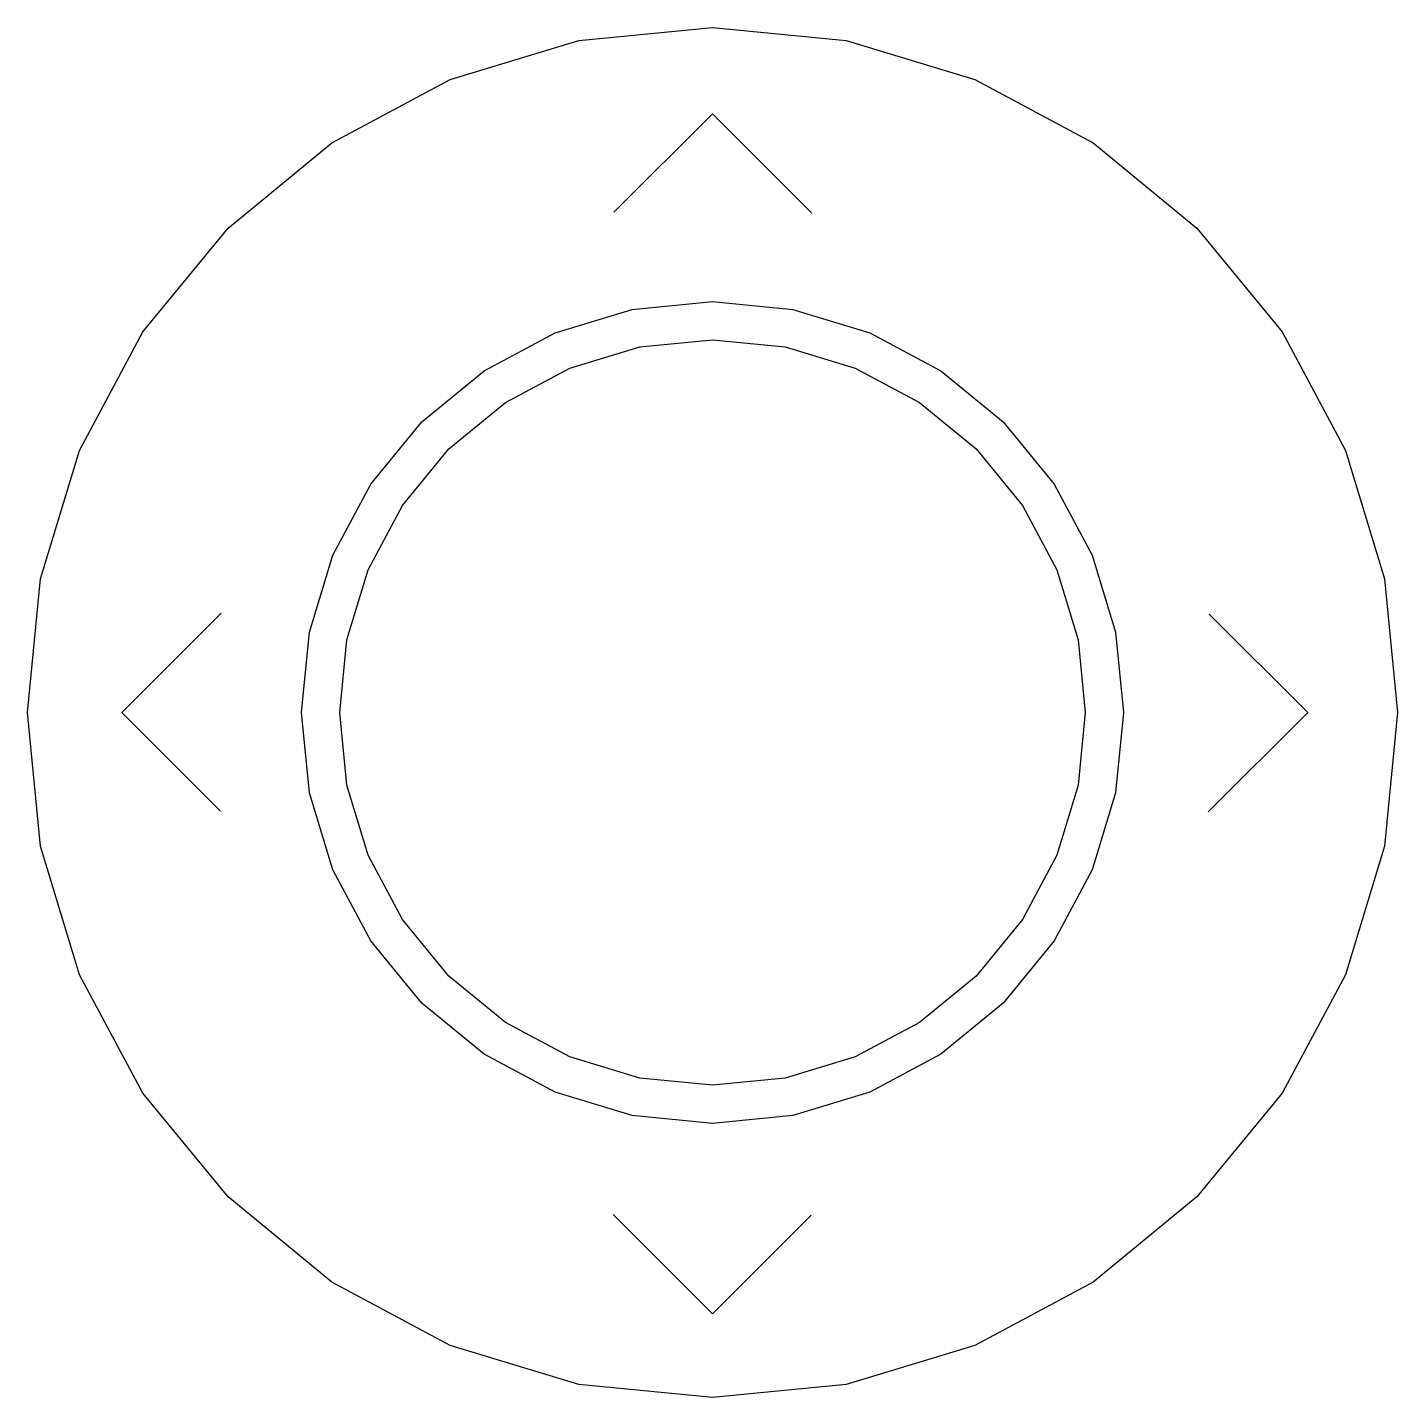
# Model space of a CAD drawing. Header units: millimetres. Extents: x -101 to 99, y -99 to 101.
import ezdxf

# ---------------------------------------------------------------- set-up
doc = ezdxf.new("R2010")
doc.units = ezdxf.units.MM

msp = doc.modelspace()

# ---------------------------------------------------------------- linework, layer by layer
at = {"color": 3}
for p, q in [((-20.02, 99.43), (-0.51, 101.35)), ((-0.51, 101.35), (19, 99.43)), ((-38.78, 93.74), (-20.02, 99.43)), ((19, 99.43), (37.76, 93.74)), ((-56.07, 84.5), (-38.78, 93.74)), ((37.76, 93.74), (55.04, 84.5)), ((-0.51, 88.75), (-14.89, 74.36)), ((-0.51, 88.75), (14.01, 74.24)), ((-71.22, 72.06), (-56.07, 84.5)), ((55.04, 84.5), (70.2, 72.06)), ((-83.66, 56.91), (-71.22, 72.06)), ((70.2, 72.06), (82.63, 56.91)), ((-23.47, 56.79), (-12.22, 60.2)), ((-12.22, 60.2), (-0.51, 61.35)), ((-0.51, 61.35), (11.19, 60.2)), ((11.19, 60.2), (22.45, 56.79)), ((-92.9, 39.62), (-83.66, 56.91)), ((-33.85, 51.24), (-23.47, 56.79)), ((22.45, 56.79), (32.82, 51.24)), ((82.63, 56.91), (91.88, 39.62)), ((-21.33, 51.61), (-11.13, 54.71)), ((-11.13, 54.71), (-0.51, 55.75)), ((-0.51, 55.75), (10.1, 54.71)), ((10.1, 54.71), (20.31, 51.61)), ((-42.94, 43.78), (-33.85, 51.24)), ((-30.74, 46.58), (-21.33, 51.61)), ((20.31, 51.61), (29.71, 46.58)), ((32.82, 51.24), (41.91, 43.78)), ((-38.98, 39.82), (-30.74, 46.58)), ((29.71, 46.58), (37.95, 39.82)), ((-50.4, 34.69), (-42.94, 43.78)), ((41.91, 43.78), (49.38, 34.69)), ((-98.59, 20.86), (-92.9, 39.62)), ((-45.74, 31.58), (-38.98, 39.82)), ((37.95, 39.82), (44.72, 31.58)), ((91.88, 39.62), (97.57, 20.86)), ((-55.95, 24.31), (-50.4, 34.69)), ((49.38, 34.69), (54.92, 24.31)), ((-50.77, 22.17), (-45.74, 31.58)), ((44.72, 31.58), (49.75, 22.17)), ((-59.36, 13.06), (-55.95, 24.31)), ((54.92, 24.31), (58.33, 13.06)), ((-53.87, 11.97), (-50.77, 22.17)), ((49.75, 22.17), (52.84, 11.97)), ((-100.51, 1.35), (-98.59, 20.86)), ((97.57, 20.86), (99.49, 1.35)), ((-86.73, 1.35), (-72.22, 15.87)), ((86.37, 1.35), (71.98, 15.73)), ((-60.51, 1.35), (-59.36, 13.06)), ((58.33, 13.06), (59.49, 1.35)), ((-54.91, 1.35), (-53.87, 11.97)), ((52.84, 11.97), (53.89, 1.35)), ((-98.59, -18.16), (-100.51, 1.35)), ((-86.73, 1.35), (-72.34, -13.03)), ((-59.36, -10.35), (-60.51, 1.35)), ((-53.87, -9.26), (-54.91, 1.35)), ((53.89, 1.35), (52.84, -9.26)), ((59.49, 1.35), (58.33, -10.35)), ((86.37, 1.35), (71.86, -13.16)), ((99.49, 1.35), (97.57, -18.16)), ((-50.77, -19.46), (-53.87, -9.26)), ((52.84, -9.26), (49.75, -19.46)), ((-55.95, -21.61), (-59.36, -10.35)), ((58.33, -10.35), (54.92, -21.61)), ((-92.9, -36.92), (-98.59, -18.16)), ((-45.74, -28.87), (-50.77, -19.46)), ((49.75, -19.46), (44.72, -28.87)), ((97.57, -18.16), (91.88, -36.92)), ((-50.4, -31.98), (-55.95, -21.61)), ((54.92, -21.61), (49.38, -31.98)), ((-38.98, -37.11), (-45.74, -28.87)), ((44.72, -28.87), (37.95, -37.11)), ((-42.94, -41.07), (-50.4, -31.98)), ((49.38, -31.98), (41.91, -41.07)), ((-83.66, -54.2), (-92.9, -36.92)), ((-30.74, -43.88), (-38.98, -37.11)), ((37.95, -37.11), (29.71, -43.88)), ((91.88, -36.92), (82.63, -54.2)), ((-33.85, -48.54), (-42.94, -41.07)), ((41.91, -41.07), (32.82, -48.54)), ((-21.33, -48.91), (-30.74, -43.88)), ((29.71, -43.88), (20.31, -48.91)), ((-23.47, -54.08), (-33.85, -48.54)), ((-11.13, -52), (-21.33, -48.91)), ((20.31, -48.91), (10.1, -52)), ((32.82, -48.54), (22.45, -54.08)), ((-0.51, -53.05), (-11.13, -52)), ((10.1, -52), (-0.51, -53.05)), ((-71.22, -69.36), (-83.66, -54.2)), ((-12.22, -57.49), (-23.47, -54.08)), ((22.45, -54.08), (11.19, -57.49)), ((82.63, -54.2), (70.2, -69.36)), ((-0.51, -58.65), (-12.22, -57.49)), ((11.19, -57.49), (-0.51, -58.65)), ((-56.07, -81.79), (-71.22, -69.36)), ((70.2, -69.36), (55.04, -81.79)), ((-0.51, -86.43), (-15.03, -71.92)), ((-0.51, -86.43), (13.87, -72.04)), ((-38.78, -91.03), (-56.07, -81.79)), ((55.04, -81.79), (37.76, -91.03)), ((-20.02, -96.73), (-38.78, -91.03)), ((37.76, -91.03), (19, -96.73)), ((-0.51, -98.65), (-20.02, -96.73)), ((19, -96.73), (-0.51, -98.65))]:
    msp.add_line(p, q, dxfattribs=at)

doc.saveas('drawing.dxf')
